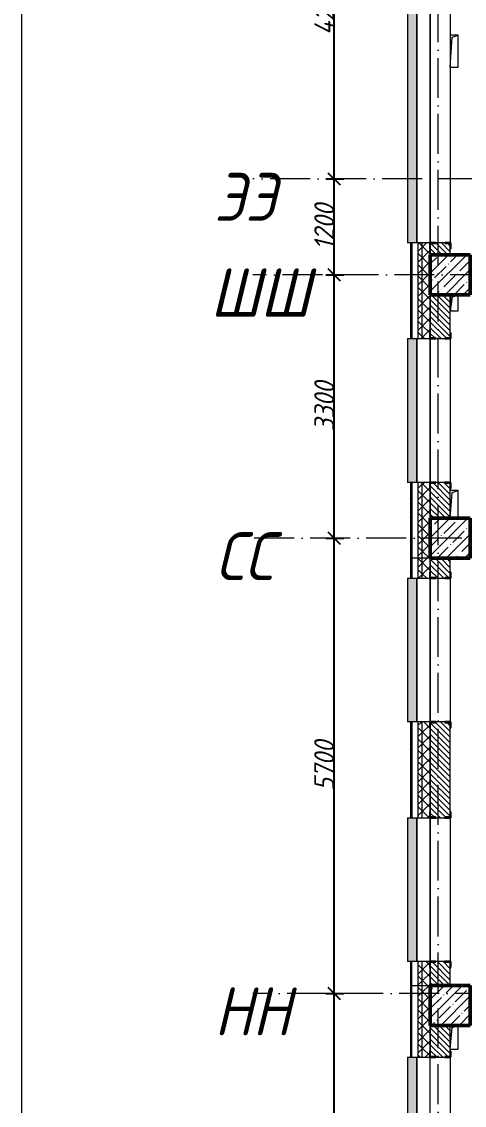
# Model space of a CAD drawing. Header units: millimetres. Extents: x -606178 to 312196, y -19338 to 632709.
# Drawn here: x -272464 to -266926, y 517974 to 531545 of the extents above; entities that cross this region are included whole.
import ezdxf

# ---------------------------------------------------------------- set-up
doc = ezdxf.new("R2010")
doc.units = ezdxf.units.MM
doc.linetypes.add('50_200_ШТРИХ_1Т_ш5_п1_п1_', pattern=[700, 500, -100, 0, -100])
for name, color, linetype, lineweight in [('A-____-____-DIMS', 7, 'Continuous', 9), ('A-GENM-____-MCUT', 7, 'Continuous', 25), ('A-GENM-____-OTLN', 7, 'Continuous', 9), ('A-GENM-____-OTLN-1', 7, 'Continuous', 25), ('A-GLAZ-____-OTLN', 7, 'Continuous', 9), ('A-WALL-____-MCUT', 7, 'Continuous', 13), ('A-WALL-____-MCUT-1', 7, 'Continuous', 9), ('A-WALL-____-OTLN', 7, 'Continuous', 9), ('A-WALL-____-PATT-1', 7, 'Continuous', 9), ('A-WALL-FNSH-MCUT-1', 7, 'Continuous', 9), ('S-COLS-____-MCUT', 7, 'Continuous', 50), ('S-COLS-____-OTLN', 7, 'Continuous', 9), ('S-GRID-____-IDEN', 7, 'Continuous', 9), ('S-GRID-____-OTLN-1', 7, '50_200_ШТРИХ_1Т_ш5_п1_п1_', 9)]:
    doc.layers.add(name, color=color, linetype=linetype, lineweight=lineweight)
doc.layers.add('A-GLAZ-____-OTLN-1', color=7, linetype='Continuous', lineweight=9, true_color=0xc0c0c0)
doc.styles.add('ISOCPEUR_I_9', font='isocpeui.ttf', dxfattribs={"width": 0.9, "height": 250})
doc.dimstyles.new('ISO-2_5_0_9К_БОЛЬШОЙ_ОСИ', dxfattribs={"dimscale": 304.8, "dimtxt": 248.995294, "dimasz": 0.492126, "dimexe": 0.393701, "dimexo": 0, "dimgap": 0, "dimtad": 1, "dimdec": 0, "dimzin": 0, "dimdsep": 46, "dimtxsty": 'ISOCPEUR_I_9', "dimblk1": 'OBLIQUE', "dimblk2": 'OBLIQUE', "dimsah": 1, "dimcen": 0.09, "dimdle": 0.393701, "dimazin": 0, "dimtfac": 1, "dimtdec": 4, "dimtix": 1, "dimtmove": 0, "dimatfit": 3, "dimfxl": 1, "dimtvp": 1, "dimtolj": 1, "dimtzin": 0, "dimarcsym": 2})
pattern_1 = [(135, (-264901.3, 451794.26), (-35.35534, -35.35534), [])]
pattern_2 = [(45, (-264901.3, 451794.26), (-70.71068, 70.71068), []), (135, (-264901.3, 451794.26), (-70.71068, -70.71068), [])]
pattern_3 = [(45, (-264901.3, 451794.26), (-85.53659, 85.53659), []), (45, (-264844.28, 451794.26), (-85.53659, 85.53659), [])]

# ---------------------------------------------------------------- blocks, each defined once
blk = doc.blocks.new('BSC_Колонна _Прямоугольная - 500х500-V22-АР1_План отверстий 2 этажа в осях 1-64_Ю-ЯЯ')
at = {"layer": 'S-COLS-____-OTLN'}
h = blk.add_hatch(dxfattribs=at)
h.set_pattern_fill('FP_31', color=256, style=0, pattern_type=2)
h.set_pattern_definition([(45, (2200, -67431.04), (-114.04925, 114.04925), []), (45, (2314.05, -67431.04), (-114.04925, 114.04925), [201.613, -40.323, 3.353, -36.97])])
h.paths.add_polyline_path([(-250, -250), (250, -250), (250, 250), (-250, 250)], flags=0)
at = {"layer": 'S-COLS-____-MCUT'}
for p, q in [((250, 250), (-250, 250)), ((-250, 250), (-250, -250)), ((250, -250), (250, 250)), ((-250, -250), (250, -250))]:
    blk.add_line(p, q, dxfattribs=at)
blk = doc.blocks.new('BSC_Колонна _Прямоугольная - 500х500-V25-АР1_План отверстий 2 этажа в осях 1-64_Ю-ЯЯ')
at = {"layer": 'S-COLS-____-OTLN'}
h = blk.add_hatch(dxfattribs=at)
h.set_pattern_fill('FP_34', color=256, style=0, pattern_type=2)
h.set_pattern_definition([(45, (2200, -76581.04), (-114.04925, 114.04925), []), (45, (2314.05, -76581.04), (-114.04925, 114.04925), [201.613, -40.323, 3.353, -36.97])])
h.paths.add_polyline_path([(-250, -250), (250, -250), (250, 250), (-250, 250), (-250, 16)], flags=0)
at = {"layer": 'S-COLS-____-MCUT'}
for p, q in [((250, 250), (-250, 250)), ((-250, 250), (-250, -250)), ((250, -250), (250, 250)), ((-250, -250), (250, -250))]:
    blk.add_line(p, q, dxfattribs=at)
blk = doc.blocks.new('BSC_Колонна _Прямоугольная - 500х500-V31-АР1_План отверстий 2 этажа в осях 1-64_Ю-ЯЯ')
at = {"layer": 'S-COLS-____-OTLN'}
h = blk.add_hatch(dxfattribs=at)
h.set_pattern_fill('FP_40', color=256, style=0, pattern_type=2)
h.set_pattern_definition([(45, (2200, -73281.04), (-114.04925, 114.04925), []), (45, (2314.05, -73281.04), (-114.04925, 114.04925), [201.613, -40.323, 3.353, -36.97])])
h.paths.add_polyline_path([(-250, -250), (250, -250), (250, 250), (-250, 250), (-250, 88)], flags=0)
at = {"layer": 'S-COLS-____-MCUT'}
for p, q in [((250, 250), (-250, 250)), ((-250, 250), (-250, -250)), ((250, -250), (250, 250)), ((-250, -250), (250, -250))]:
    blk.add_line(p, q, dxfattribs=at)
blk = doc.blocks.new('Фахверк_СКБ_Уголок - 250_2700-27497298-АР1_План отверстий 2 этажа в осях 1-64_Ю-ЯЯ')
at = {"layer": 'A-GENM-____-MCUT'}
for p, q in [((200, 181), (125, 181)), ((125, 181), (125, 106)), ((131, 106), (131, 175)), ((131, 175), (200, 175)), ((200, 175), (200, 181)), ((125, 106), (131, 106)), ((131, -6), (125, -6)), ((125, -6), (125, -81)), ((125, -81), (200, -81)), ((131, -75), (131, -6)), ((200, -75), (131, -75)), ((200, -81), (200, -75))]:
    blk.add_line(p, q, dxfattribs=at)
blk = doc.blocks.new('Фахверк_СКБ_Уголок - 250_2700_1-27501432-АР1_План отверстий 2 этажа в осях 1-64_Ю-ЯЯ')
at = {"layer": 'A-GENM-____-MCUT'}
for p, q in [((200, 181), (125, 181)), ((125, 181), (125, 106)), ((131, 106), (131, 175)), ((131, 175), (200, 175)), ((200, 175), (200, 181)), ((125, 106), (131, 106)), ((131, -6), (125, -6)), ((125, -6), (125, -81)), ((125, -81), (200, -81)), ((131, -75), (131, -6)), ((200, -75), (131, -75)), ((200, -81), (200, -75))]:
    blk.add_line(p, q, dxfattribs=at)
blk = doc.blocks.new('AR_Отверстие прямоугольное _в плите_ - AR_Отверстие прямоугольное _в плите_-V166-АР1_План отверстий 2 этажа в осях 1-64_Ю-ЯЯ')
at = {"layer": 'A-GENM-____-OTLN'}
for p, q in [((-50, 100), (-50, -100)), ((-50, -100), (-25, 75)), ((-25, 75), (50, 100)), ((50, -100), (50, 100)), ((-50, -100), (50, -100))]:
    blk.add_line(p, q, dxfattribs=at)
blk = doc.blocks.new('AR_Отверстие прямоугольное _в плите_ - AR_Отверстие прямоугольное _в плите_-30511527-АР1_План отверстий 2 этажа в осях 1-64_Ю-ЯЯ')
at = {"layer": 'A-GENM-____-OTLN'}
for p, q in [((50, 175), (-50, 175)), ((-50, -175), (-25, 150)), ((-25, 150), (50, 175)), ((50, -175), (50, 175))]:
    blk.add_line(p, q, dxfattribs=at)
blk = doc.blocks.new('AR_Отверстие прямоугольное _в плите_ - AR_Отверстие прямоугольное _в плите_-30510814-АР1_План отверстий 2 этажа в осях 1-64_Ю-ЯЯ')
at = {"layer": 'A-GENM-____-OTLN'}
for p, q in [((-25, 125), (50, 150)), ((50, -150), (50, 150)), ((-50, -150), (-25, 125)), ((-50, -150), (50, -150))]:
    blk.add_line(p, q, dxfattribs=at)
blk = doc.blocks.new('AR_Отверстие прямоугольное _в плите_ - AR_Отверстие прямоугольное _в плите_-30510902-АР1_План отверстий 2 этажа в осях 1-64_Ю-ЯЯ')
at = {"layer": 'A-GENM-____-OTLN'}
for p, q in [((50, 200), (-50, 200)), ((-50, -200), (-25, 175)), ((-25, 175), (50, 200)), ((50, -200), (50, 200)), ((-50, -200), (50, -200))]:
    blk.add_line(p, q, dxfattribs=at)
blk = doc.blocks.new('Отлив_СКБ - Отлив витража_120_НВФ-31886035-АР1_План отверстий 2 этажа в осях 1-64_Ю-ЯЯ')
at = {"layer": 'A-GLAZ-____-OTLN-1'}
for points in [[(0, 83), (0, 2), (4800, 2), (4800, 120), (0, 120)], [(0, 0), (4800, 0), (4800, 2), (0, 2)]]:
    blk.add_hatch(color=256, dxfattribs=at).paths.add_polyline_path(points, flags=0)
at = {"layer": 'A-GLAZ-____-OTLN'}
for p, q in [((0, 83), (0, 120)), ((4800, 120), (0, 120)), ((0, 2), (4800, 2)), ((4800, 120), (4800, 83)), ((4800, 0), (0, 0))]:
    blk.add_line(p, q, dxfattribs=at)
blk = doc.blocks.new('Отлив_СКБ - Отлив витража_120_НВФ-31885689-АР1_План отверстий 2 этажа в осях 1-64_Ю-ЯЯ')
at = {"layer": 'A-GLAZ-____-OTLN-1'}
for points in [[(1800, 2), (1800, 120), (0, 120), (0, 2), (737, 2)], [(1800, 0), (1800, 2), (0, 2), (0, 0), (737, 0)]]:
    blk.add_hatch(color=256, dxfattribs=at).paths.add_polyline_path(points, flags=0)
at = {"layer": 'A-GLAZ-____-OTLN'}
for p, q in [((0, 83), (0, 120)), ((1800, 120), (0, 120)), ((0, 2), (1800, 2)), ((1800, 120), (1800, 83)), ((1800, 0), (0, 0))]:
    blk.add_line(p, q, dxfattribs=at)
blk = doc.blocks.new('_Oblique')
at = {"color": 0, "linetype": 'ByBlock', "lineweight": -2}
blk.add_line((-0.5, -0.5), (0.5, 0.5), dxfattribs=at)
blk = doc.blocks.new('*D4844')
at = {"layer": 'A-____-____-DIMS', "color": 0, "lineweight": -2, "transparency": 16777216}
for p, q in [((-268553, 514755), (-268553, 519495)), ((-268659, 519375), (-268433, 519375)), ((-268659, 514875), (-268433, 514875))]:
    blk.add_line(p, q, dxfattribs=at)
at = {"layer": 'Defpoints', "color": 0, "transparency": 16777216}
for p in [(-268659, 519375), (-268553, 519375), (-268659, 514875)]:
    blk.add_point(p, dxfattribs=at)
at = {"layer": 'A-____-____-DIMS', "color": 0, "lineweight": -2, "transparency": 16777216, "xscale": 150, "yscale": 150, "zscale": 150}
for p, rotation in [((-268553, 519375), 90), ((-268553, 514875), 270)]:
    blk.add_blockref('_Oblique', p, dxfattribs=dict(at, rotation=rotation))
at = {"layer": 'A-____-____-DIMS', "color": 0, "transparency": 16777216, "insert": (-268678, 517125), "char_height": 250, "width": 781.46, "attachment_point": 5, "rotation": 90, "style": 'ISOCPEUR_I_9'}
blk.add_mtext('\\A1;4500', dxfattribs=at)
blk = doc.blocks.new('*D4845')
at = {"layer": 'A-____-____-DIMS', "color": 0, "lineweight": -2, "transparency": 16777216}
for p, q in [((-268553, 519255), (-268553, 525195)), ((-268659, 525075), (-268433, 525075)), ((-268659, 519375), (-268433, 519375))]:
    blk.add_line(p, q, dxfattribs=at)
at = {"layer": 'Defpoints', "color": 0, "transparency": 16777216}
for p in [(-268659, 525075), (-268553, 525075), (-268659, 519375)]:
    blk.add_point(p, dxfattribs=at)
at = {"layer": 'A-____-____-DIMS', "color": 0, "lineweight": -2, "transparency": 16777216, "xscale": 150, "yscale": 150, "zscale": 150}
for p, rotation in [((-268553, 525075), 90), ((-268553, 519375), 270)]:
    blk.add_blockref('_Oblique', p, dxfattribs=dict(at, rotation=rotation))
at = {"layer": 'A-____-____-DIMS', "color": 0, "transparency": 16777216, "insert": (-268679, 522225), "char_height": 250, "width": 758.48, "attachment_point": 5, "rotation": 90, "style": 'ISOCPEUR_I_9'}
blk.add_mtext('\\A1;5700', dxfattribs=at)
blk = doc.blocks.new('*D4846')
at = {"layer": 'A-____-____-DIMS', "color": 0, "lineweight": -2, "transparency": 16777216}
for p, q in [((-268553, 524955), (-268553, 528495)), ((-268659, 528375), (-268433, 528375)), ((-268659, 525075), (-268433, 525075))]:
    blk.add_line(p, q, dxfattribs=at)
at = {"layer": 'Defpoints', "color": 0, "transparency": 16777216}
for p in [(-268659, 528375), (-268553, 528375), (-268659, 525075)]:
    blk.add_point(p, dxfattribs=at)
at = {"layer": 'A-____-____-DIMS', "color": 0, "lineweight": -2, "transparency": 16777216, "xscale": 150, "yscale": 150, "zscale": 150}
for p, rotation in [((-268553, 528375), 90), ((-268553, 525075), 270)]:
    blk.add_blockref('_Oblique', p, dxfattribs=dict(at, rotation=rotation))
at = {"layer": 'A-____-____-DIMS', "color": 0, "transparency": 16777216, "insert": (-268678, 526725), "char_height": 250, "width": 758.48, "attachment_point": 5, "rotation": 90, "style": 'ISOCPEUR_I_9'}
blk.add_mtext('\\A1;3300', dxfattribs=at)
blk = doc.blocks.new('*D4847')
at = {"layer": 'A-____-____-DIMS', "color": 0, "lineweight": -2, "transparency": 16777216}
for p, q in [((-268659, 529575), (-268433, 529575)), ((-268553, 528255), (-268553, 529695)), ((-268659, 528375), (-268433, 528375))]:
    blk.add_line(p, q, dxfattribs=at)
at = {"layer": 'Defpoints', "color": 0, "transparency": 16777216}
for p in [(-268659, 529575), (-268553, 529575), (-268659, 528375)]:
    blk.add_point(p, dxfattribs=at)
at = {"layer": 'A-____-____-DIMS', "color": 0, "lineweight": -2, "transparency": 16777216, "xscale": 150, "yscale": 150, "zscale": 150}
for p, rotation in [((-268553, 529575), 90), ((-268553, 528375), 270)]:
    blk.add_blockref('_Oblique', p, dxfattribs=dict(at, rotation=rotation))
at = {"layer": 'A-____-____-DIMS', "color": 0, "transparency": 16777216, "insert": (-268678, 528975), "char_height": 250, "width": 701.02, "attachment_point": 5, "rotation": 90, "style": 'ISOCPEUR_I_9'}
blk.add_mtext('\\A1;1200', dxfattribs=at)
blk = doc.blocks.new('*D4848')
at = {"layer": 'A-____-____-DIMS', "color": 0, "lineweight": -2, "transparency": 16777216}
for p, q in [((-268553, 529455), (-268553, 533945)), ((-268659, 533825), (-268433, 533825)), ((-268659, 529575), (-268433, 529575))]:
    blk.add_line(p, q, dxfattribs=at)
at = {"layer": 'Defpoints', "color": 0, "transparency": 16777216}
for p in [(-268659, 533825), (-268553, 533825), (-268659, 529575)]:
    blk.add_point(p, dxfattribs=at)
at = {"layer": 'A-____-____-DIMS', "color": 0, "lineweight": -2, "transparency": 16777216, "xscale": 150, "yscale": 150, "zscale": 150}
for p, rotation in [((-268553, 533825), 90), ((-268553, 529575), 270)]:
    blk.add_blockref('_Oblique', p, dxfattribs=dict(at, rotation=rotation))
at = {"layer": 'A-____-____-DIMS', "color": 0, "transparency": 16777216, "insert": (-268678, 531700), "char_height": 250, "width": 781.46, "attachment_point": 5, "rotation": 90, "style": 'ISOCPEUR_I_9'}
blk.add_mtext('\\A1;4250', dxfattribs=at)

msp = doc.modelspace()

# ---------------------------------------------------------------- hatches: boundary and pattern name
at = {"layer": 'A-WALL-____-PATT-1'}
h = msp.add_hatch(dxfattribs=at)
h.set_pattern_fill('FP_3', color=256, style=0, pattern_type=2)
h.set_pattern_definition(pattern_3)
h.paths.add_polyline_path([(-267601.3011, 524655.3011), (-267581.3011, 524655.3011), (-267581.3011, 525775.3011), (-267601.3011, 525775.3011), (-267601.3011, 525162.9745)], flags=0)
h.paths.add_polyline_path([(-267581.3011, 527575.3011), (-267581.3011, 528775.3011), (-267601.3011, 528775.3011), (-267601.3011, 527575.3011)], flags=0)
h.paths.add_polyline_path([(-267581.3011, 533575.3011), (-267581.3011, 534775.3011), (-267601.3011, 534775.3011), (-267601.3011, 533575.3011)], flags=0)
h.paths.add_polyline_path([(-267581.3011, 536575.3011), (-267581.3011, 537725.3011), (-267601.3011, 537725.3011), (-267601.3011, 536575.3011)], flags=0)
h = msp.add_hatch(dxfattribs=at)
h.set_pattern_fill('FP_1', color=256, style=0, pattern_type=2)
h.set_pattern_definition(pattern_2)
h.paths.add_polyline_path([(-267451.3011, 524825.3011), (-267451.3011, 525775.3011), (-267501.3011, 525775.3011), (-267501.3011, 524825.3011)], flags=0)
h.paths.add_polyline_path([(-267451.3011, 527575.3011), (-267451.3011, 528775.3011), (-267501.3011, 528775.3011), (-267501.3011, 527575.3011)], flags=0)
h.paths.add_polyline_path([(-267451.3011, 533575.3011), (-267451.3011, 534775.3011), (-267501.3011, 534775.3011), (-267501.3011, 533575.3011)], flags=0)
h.paths.add_polyline_path([(-267451.3011, 536575.3011), (-267451.3011, 537705.3011), (-267501.3011, 537705.3011), (-267501.3011, 536575.3011)], flags=0)
h = msp.add_hatch(dxfattribs=at)
h.set_pattern_fill('FP_1', color=256, style=0, pattern_type=2)
h.set_pattern_definition(pattern_2)
h.paths.add_polyline_path([(-267351.3011, 524825.3011), (-267351.3011, 525700.3011), (-267357.3011, 525700.3011), (-267357.3011, 525775.3011), (-267451.3011, 525775.3011), (-267451.3011, 524825.3011)], flags=0)
h.paths.add_polyline_path([(-267357.3011, 527575.3011), (-267357.3011, 527650.3011), (-267351.3011, 527650.3011), (-267351.3011, 528700.3011), (-267357.3011, 528700.3011), (-267357.3011, 528775.3011), (-267451.3011, 528775.3011), (-267451.3011, 527575.3011)], flags=0)
h.paths.add_polyline_path([(-267451.3011, 533575.3011), (-267351.3011, 533575.3011), (-267351.3011, 534700.3011), (-267357.3011, 534700.3011), (-267357.3011, 534775.3011), (-267451.3011, 534775.3011), (-267451.3011, 534042.2424)], flags=0)
h.paths.add_polyline_path([(-267357.3011, 536575.3011), (-267357.3011, 536650.3011), (-267351.3011, 536650.3011), (-267351.3011, 537705.3011), (-267451.3011, 537705.3011), (-267451.3011, 536575.3011)], flags=0)
h = msp.add_hatch(dxfattribs=at)
h.set_pattern_fill('FP_6', color=256, style=0, pattern_type=2)
h.set_pattern_definition(pattern_1)
h.paths.add_polyline_path([(-267207.3011, 528625.3011), (-267101.3011, 528625.3011), (-267101.3011, 528769.3011), (-267170.3011, 528769.3011), (-267170.3011, 528775.3011), (-267282.3011, 528775.3011), (-267282.3011, 528769.3011), (-267351.3011, 528769.3011), (-267351.3011, 528625.3011)], flags=0)
h = msp.add_hatch(dxfattribs=at)
h.set_pattern_fill('FP_6', color=256, style=0, pattern_type=2)
h.set_pattern_definition(pattern_1)
h.paths.add_polyline_path([(-267101.3011, 525325.3011), (-267101.3011, 525769.3011), (-267170.3011, 525769.3011), (-267170.3011, 525775.3011), (-267282.3011, 525775.3011), (-267282.3011, 525769.3011), (-267351.3011, 525769.3011), (-267351.3011, 525325.3011)], flags=0)
h.paths.add_polyline_path([(-267282.3011, 527575.3011), (-267170.3011, 527575.3011), (-267170.3011, 527581.3011), (-267101.3011, 527581.3011), (-267101.3011, 528125.3011), (-267351.3011, 528125.3011), (-267351.3011, 527581.3011), (-267282.3011, 527581.3011)], flags=0)
h = msp.add_hatch(dxfattribs=at)
h.set_pattern_fill('FP_1', color=256, style=0, pattern_type=2)
h.set_pattern_definition(pattern_2)
h.paths.add_polyline_path([(-267451.3011, 519475.3011), (-267451.3011, 519775.3011), (-267501.3011, 519775.3011), (-267501.3011, 519475.3011)], flags=0)
h.paths.add_polyline_path([(-267451.3011, 521575.3011), (-267451.3011, 522775.3011), (-267501.3011, 522775.3011), (-267501.3011, 521575.3011)], flags=0)
h.paths.add_polyline_path([(-267451.3011, 524575.3011), (-267451.3011, 524825.3011), (-267501.3011, 524825.3011), (-267501.3011, 524575.3011)], flags=0)
h = msp.add_hatch(dxfattribs=at)
h.set_pattern_fill('FP_1', color=256, style=0, pattern_type=2)
h.set_pattern_definition(pattern_2)
h.paths.add_polyline_path([(-267451.3011, 519475.3011), (-267351.3011, 519475.3011), (-267351.3011, 519700.3011), (-267357.3011, 519700.3011), (-267357.3011, 519775.3011), (-267451.3011, 519775.3011), (-267451.3011, 519512.5313)], flags=0)
h.paths.add_polyline_path([(-267357.3011, 521575.3011), (-267357.3011, 521650.3011), (-267351.3011, 521650.3011), (-267351.3011, 522700.3011), (-267357.3011, 522700.3011), (-267357.3011, 522775.3011), (-267451.3011, 522775.3011), (-267451.3011, 521575.3011)], flags=0)
h.paths.add_polyline_path([(-267357.3011, 524575.3011), (-267357.3011, 524650.3011), (-267351.3011, 524650.3011), (-267351.3011, 524825.3011), (-267451.3011, 524825.3011), (-267451.3011, 524575.3011)], flags=0)
h = msp.add_hatch(dxfattribs=at)
h.set_pattern_fill('FP_6', color=256, style=0, pattern_type=2)
h.set_pattern_definition(pattern_1)
h.paths.add_polyline_path([(-267101.3011, 519475.3011), (-267101.3011, 519769.3011), (-267170.3011, 519769.3011), (-267170.3011, 519775.3011), (-267282.3011, 519775.3011), (-267282.3011, 519769.3011), (-267351.3011, 519769.3011), (-267351.3011, 519475.3011)], flags=0)
h.paths.add_polyline_path([(-267170.3011, 521575.3011), (-267170.3011, 521581.3011), (-267101.3011, 521581.3011), (-267101.3011, 522769.3011), (-267170.3011, 522769.3011), (-267170.3011, 522775.3011), (-267282.3011, 522775.3011), (-267282.3011, 522769.3011), (-267351.3011, 522769.3011), (-267351.3011, 521581.3011), (-267282.3011, 521581.3011), (-267282.3011, 521575.3011)], flags=0)
h.paths.add_polyline_path([(-267282.3011, 524575.3011), (-267170.3011, 524575.3011), (-267170.3011, 524581.3011), (-267101.3011, 524581.3011), (-267101.3011, 524825.3011), (-267351.3011, 524825.3011), (-267351.3011, 524581.3011), (-267282.3011, 524581.3011)], flags=0)
h = msp.add_hatch(dxfattribs=at)
h.set_pattern_fill('FP_3', color=256, style=0, pattern_type=2)
h.set_pattern_definition(pattern_3)
h.paths.add_polyline_path([(-267601.3011, 519645.3011), (-267581.3011, 519645.3011), (-267581.3011, 519775.3011), (-267601.3011, 519775.3011)], flags=0)
h.paths.add_polyline_path([(-267581.3011, 521575.3011), (-267581.3011, 522775.3011), (-267601.3011, 522775.3011), (-267601.3011, 521575.3011)], flags=0)
h.paths.add_polyline_path([(-267581.3011, 524575.3011), (-267581.3011, 524655.3011), (-267601.3011, 524655.3011), (-267601.3011, 524575.3011)], flags=0)
h = msp.add_hatch(dxfattribs=at)
h.set_pattern_fill('FP_3', color=256, style=0, pattern_type=2)
h.set_pattern_definition(pattern_3)
h.paths.add_polyline_path([(-267601.3011, 506725.3011), (-267581.3011, 506725.3011), (-267581.3011, 507975.3011), (-267601.3011, 507975.3011), (-267601.3011, 507404.4386)], flags=0)
h.paths.add_polyline_path([(-267581.3011, 509775.3011), (-267581.3011, 510975.3011), (-267601.3011, 510975.3011), (-267601.3011, 509775.3011)], flags=0)
h.paths.add_polyline_path([(-267581.3011, 512775.3011), (-267581.3011, 513825.3011), (-267601.3011, 513825.3011), (-267601.3011, 512775.3011)], flags=0)
h.paths.add_polyline_path([(-267581.3011, 515625.3011), (-267581.3011, 516775.3011), (-267601.3011, 516775.3011), (-267601.3011, 515625.3011)], flags=0)
h.paths.add_polyline_path([(-267581.3011, 518575.3011), (-267581.3011, 519645.3011), (-267601.3011, 519645.3011), (-267601.3011, 518575.3011)], flags=0)
h = msp.add_hatch(dxfattribs=at)
h.set_pattern_fill('FP_1', color=256, style=0, pattern_type=2)
h.set_pattern_definition(pattern_2)
h.paths.add_polyline_path([(-267501.3011, 506825.3011), (-267451.3011, 506825.3011), (-267451.3011, 507975.3011), (-267501.3011, 507975.3011), (-267501.3011, 507404.4386)], flags=0)
h.paths.add_polyline_path([(-267501.3011, 509775.3011), (-267451.3011, 509775.3011), (-267451.3011, 510975.3011), (-267501.3011, 510975.3011), (-267501.3011, 510633.2633)], flags=0)
h.paths.add_polyline_path([(-267501.3011, 512775.3011), (-267451.3011, 512775.3011), (-267451.3011, 513825.3011), (-267501.3011, 513825.3011)], flags=0)
h.paths.add_polyline_path([(-267451.3011, 515625.3011), (-267451.3011, 516775.3011), (-267501.3011, 516775.3011), (-267501.3011, 515625.3011)], flags=0)
h.paths.add_polyline_path([(-267501.3011, 518575.3011), (-267451.3011, 518575.3011), (-267451.3011, 519475.3011), (-267501.3011, 519475.3011), (-267501.3011, 518705.3251)], flags=0)
h = msp.add_hatch(dxfattribs=at)
h.set_pattern_fill('FP_1', color=256, style=0, pattern_type=2)
h.set_pattern_definition(pattern_2)
h.paths.add_polyline_path([(-267451.3011, 506875.3011), (-267351.3011, 506875.3011), (-267351.3011, 507900.3011), (-267357.3011, 507900.3011), (-267357.3011, 507975.3011), (-267451.3011, 507975.3011), (-267451.3011, 507404.4386)], flags=0)
h.paths.add_polyline_path([(-267351.3011, 510475.3032), (-267351.3011, 510975.3011), (-267451.3011, 510975.3011), (-267451.3011, 510475.3011)], flags=0)
h.paths.add_polyline_path([(-267357.3011, 509775.3011), (-267357.3011, 509850.3011), (-267351.3011, 509850.3011), (-267351.3011, 510475.3032), (-267451.3011, 510475.3011), (-267451.3011, 509775.3011)], flags=0)
h.paths.add_polyline_path([(-267357.3011, 512775.3011), (-267357.3011, 512850.3011), (-267351.3011, 512850.3011), (-267351.3011, 513825.3011), (-267451.3011, 513825.3011), (-267451.3011, 512775.3011)], flags=0)
h.paths.add_polyline_path([(-267357.3011, 515625.3011), (-267357.3011, 515700.3011), (-267351.3011, 515700.3011), (-267351.3011, 516700.3011), (-267357.3011, 516700.3011), (-267357.3011, 516775.3011), (-267451.3011, 516775.3011), (-267451.3011, 515625.3011)], flags=0)
h.paths.add_polyline_path([(-267451.3011, 518575.3011), (-267357.3011, 518575.3011), (-267357.3011, 518650.3011), (-267351.3011, 518650.3011), (-267351.3011, 519475.3011), (-267451.3011, 519475.3011), (-267451.3011, 518705.3251)], flags=0)
h = msp.add_hatch(dxfattribs=at)
h.set_pattern_fill('FP_6', color=256, style=0, pattern_type=2)
h.set_pattern_definition(pattern_1)
h.paths.add_polyline_path([(-267282.3011, 515625.3011), (-267170.3011, 515625.3011), (-267170.3011, 515631.3011), (-267101.3011, 515631.3011), (-267101.3011, 516769.3011), (-267170.3011, 516769.3011), (-267170.3011, 516775.3011), (-267282.3011, 516775.3011), (-267282.3011, 516769.3011), (-267351.3011, 516769.3011), (-267351.3011, 515631.3011), (-267282.3011, 515631.3011)], flags=0)
h.paths.add_polyline_path([(-267170.3011, 518575.3011), (-267170.3011, 518581.3011), (-267101.3011, 518581.3011), (-267101.3011, 518975.3011), (-267351.3011, 518975.3011), (-267351.3011, 518581.3011), (-267282.3011, 518581.3011), (-267282.3011, 518575.3011)], flags=0)

# ---------------------------------------------------------------- linework, layer by layer
at = {"color": 1, "lineweight": 0}
msp.add_lwpolyline([(-272464.0879, 544596.983), (-159228.0879, 544596.983), (-159228.0879, 445768.983), (-272464.0879, 445768.983)], close=True, dxfattribs=at)
at = {"layer": 'A-WALL-____-MCUT'}
for p, q in [((-267357.3011, 528775.3011), (-267581.3011, 528775.3011)), ((-267581.3011, 528775.3011), (-267581.3011, 527575.3011)), ((-267581.3011, 527575.3011), (-267581.3011, 528775.3011)), ((-267170.3011, 528775.3011), (-267282.3011, 528775.3011)), ((-267101.3011, 528625.3011), (-267101.3011, 528700.3011)), ((-267101.3011, 527650.3011), (-267101.3011, 528125.3011)), ((-267581.3011, 527575.3011), (-267357.3011, 527575.3011)), ((-267282.3011, 527575.3011), (-267170.3011, 527575.3011)), ((-267357.3011, 525775.3011), (-267581.3011, 525775.3011)), ((-267581.3011, 525775.3011), (-267581.3011, 524825.3011)), ((-267581.3011, 524825.3011), (-267581.3011, 525775.3011)), ((-267170.3011, 525775.3011), (-267282.3011, 525775.3011)), ((-267101.3011, 525325.3011), (-267101.3011, 525700.3011)), ((-267581.3011, 524825.3011), (-267581.3011, 524575.3011)), ((-267351.3011, 524825.3011), (-267581.3011, 524825.3011)), ((-267101.3011, 524650.3011), (-267101.3011, 524825.3011)), ((-267581.3011, 524575.3011), (-267581.3011, 524655.3011)), ((-267581.3011, 524575.3011), (-267357.3011, 524575.3011)), ((-267282.3011, 524575.3011), (-267170.3011, 524575.3011)), ((-267357.3011, 522775.3011), (-267581.3011, 522775.3011)), ((-267581.3011, 522775.3011), (-267581.3011, 521575.3011)), ((-267581.3011, 521575.3011), (-267581.3011, 522775.3011)), ((-267170.3011, 522775.3011), (-267282.3011, 522775.3011)), ((-267101.3011, 521650.3011), (-267101.3011, 522700.3011)), ((-267581.3011, 521575.3011), (-267357.3011, 521575.3011)), ((-267282.3011, 521575.3011), (-267170.3011, 521575.3011)), ((-267357.3011, 519775.3011), (-267581.3011, 519775.3011)), ((-267581.3011, 519645.3011), (-267581.3011, 519775.3011)), ((-267581.3011, 518575.3011), (-267581.3011, 519775.3011)), ((-267170.3011, 519775.3011), (-267282.3011, 519775.3011)), ((-267101.3011, 519475.3011), (-267101.3011, 519700.3011)), ((-267581.3011, 519475.3011), (-267351.3011, 519475.3011)), ((-267101.3011, 518650.3011), (-267101.3011, 518975.3011)), ((-267581.3011, 518575.3011), (-267357.3011, 518575.3011)), ((-267282.3011, 518575.3011), (-267170.3011, 518575.3011))]:
    msp.add_line(p, q, dxfattribs=at)
at = {"layer": 'A-WALL-____-MCUT-1'}
for p, q in [((-267501.3011, 527575.3011), (-267501.3011, 528775.3011)), ((-267451.3011, 527575.3011), (-267451.3011, 528775.3011)), ((-267351.3011, 528700.3011), (-267351.3011, 528625.3011)), ((-267351.3011, 528625.3011), (-267351.3011, 528700.3011)), ((-267351.3011, 528125.3011), (-267351.3011, 527650.3011)), ((-267351.3011, 527650.3011), (-267351.3011, 528125.3011)), ((-267501.3011, 524825.3011), (-267501.3011, 525775.3011)), ((-267451.3011, 524825.3011), (-267451.3011, 525775.3011)), ((-267351.3011, 525700.3011), (-267351.3011, 525325.3011)), ((-267351.3011, 525325.3011), (-267351.3011, 525700.3011)), ((-267501.3011, 524575.3011), (-267501.3011, 524825.3011)), ((-267451.3011, 524575.3011), (-267451.3011, 524825.3011)), ((-267351.3011, 524825.3011), (-267351.3011, 524650.3011)), ((-267351.3011, 524650.3011), (-267351.3011, 524825.3011)), ((-267501.3011, 521575.3011), (-267501.3011, 522775.3011)), ((-267451.3011, 521575.3011), (-267451.3011, 522775.3011)), ((-267351.3011, 522700.3011), (-267351.3011, 521650.3011)), ((-267351.3011, 521650.3011), (-267351.3011, 522700.3011)), ((-267501.3011, 518575.3011), (-267501.3011, 519775.3011)), ((-267451.3011, 518575.3011), (-267451.3011, 519775.3011)), ((-267351.3011, 519700.3011), (-267351.3011, 519475.3011)), ((-267351.3011, 519475.3011), (-267351.3011, 519700.3011)), ((-267351.3011, 518975.3011), (-267351.3011, 518650.3011)), ((-267351.3011, 518650.3011), (-267351.3011, 518975.3011))]:
    msp.add_line(p, q, dxfattribs=at)
at = {"layer": 'A-WALL-____-OTLN'}
for p, q in [((-267351.3011, 528775.3011), (-267351.3011, 533575.3011)), ((-267351.3011, 533575.3011), (-267351.3011, 528775.3011)), ((-267101.3011, 533575.3011), (-267101.3011, 528775.3011)), ((-267351.3011, 525775.3011), (-267351.3011, 527575.3011)), ((-267351.3011, 527575.3011), (-267351.3011, 525775.3011)), ((-267101.3011, 527575.3011), (-267101.3011, 525775.3011)), ((-267351.3011, 522775.3011), (-267351.3011, 524575.3011)), ((-267351.3011, 524575.3011), (-267351.3011, 522775.3011)), ((-267101.3011, 524575.3011), (-267101.3011, 522775.3011)), ((-267351.3011, 519775.3011), (-267351.3011, 521575.3011)), ((-267351.3011, 521575.3011), (-267351.3011, 519775.3011)), ((-267101.3011, 521575.3011), (-267101.3011, 519775.3011)), ((-267351.3011, 516775.3011), (-267351.3011, 518575.3011)), ((-267101.3011, 518575.3011), (-267101.3011, 516775.3011))]:
    msp.add_line(p, q, dxfattribs=at)
at = {"layer": 'A-WALL-FNSH-MCUT-1'}
for p, q in [((-267601.3011, 528775.3011), (-267601.3011, 527575.3011)), ((-267581.3011, 528775.3011), (-267601.3011, 528775.3011)), ((-267601.3011, 527575.3011), (-267581.3011, 527575.3011)), ((-267601.3011, 525775.3011), (-267601.3011, 524575.3011)), ((-267581.3011, 525775.3011), (-267601.3011, 525775.3011)), ((-267581.3011, 524655.3011), (-267581.3011, 524825.3011)), ((-267601.3011, 524575.3011), (-267581.3011, 524575.3011)), ((-267601.3011, 522775.3011), (-267601.3011, 521575.3011)), ((-267581.3011, 522775.3011), (-267601.3011, 522775.3011)), ((-267601.3011, 521575.3011), (-267581.3011, 521575.3011)), ((-267601.3011, 519775.3011), (-267601.3011, 519645.3011)), ((-267581.3011, 519775.3011), (-267601.3011, 519775.3011)), ((-267601.3011, 519645.3011), (-267601.3011, 518575.3011)), ((-267601.3011, 518575.3011), (-267581.3011, 518575.3011))]:
    msp.add_line(p, q, dxfattribs=at)
at = {"layer": 'S-GRID-____-OTLN-1'}
for p, q in [((-267251.3011, 504685.847), (-267251.3011, 542687.1106)), ((-217746.7033, 529575.3011), (-269570.0713, 529575.3011)), ((-232296.3011, 528375.3011), (-269570.0713, 528375.3011)), ((-240351.3011, 525075.3011), (-269570.0713, 525075.3011)), ((-160826.8945, 519375.3011), (-269570.0713, 519375.3011))]:
    msp.add_line(p, q, dxfattribs=at)

# ---------------------------------------------------------------- block references
at = {"layer": 'A-GENM-____-OTLN'}
for name, p in [('AR_Отверстие прямоугольное _в плите_ - AR_Отверстие прямоугольное _в плите_-30510902-АР1_План отверстий 2 этажа в осях 1-64_Ю-ЯЯ', (-267051.3011, 531175.3011)), ('AR_Отверстие прямоугольное _в плите_ - AR_Отверстие прямоугольное _в плите_-V166-АР1_План отверстий 2 этажа в осях 1-64_Ю-ЯЯ', (-267050.8016, 528025.3011)), ('AR_Отверстие прямоугольное _в плите_ - AR_Отверстие прямоугольное _в плите_-30511527-АР1_План отверстий 2 этажа в осях 1-64_Ю-ЯЯ', (-267051.3011, 525500.3011)), ('AR_Отверстие прямоугольное _в плите_ - AR_Отверстие прямоугольное _в плите_-30510814-АР1_План отверстий 2 этажа в осях 1-64_Ю-ЯЯ', (-267051.3011, 518825.3011))]:
    msp.add_blockref(name, p, dxfattribs=at)
at = {"layer": 'A-GENM-____-OTLN-1'}
for name, p, rotation in [('Фахверк_СКБ_Уголок - 250_2700_1-27501432-АР1_План отверстий 2 этажа в осях 1-64_Ю-ЯЯ', (-267276.3011, 528900.3011), 269.9999999999999), ('Фахверк_СКБ_Уголок - 250_2700-27497298-АР1_План отверстий 2 этажа в осях 1-64_Ю-ЯЯ', (-267176.3011, 527450.3011), 89.99999999999991), ('Фахверк_СКБ_Уголок - 250_2700-27497298-АР1_План отверстий 2 этажа в осях 1-64_Ю-ЯЯ', (-267276.3011, 525900.3011), 269.9999999999999), ('Фахверк_СКБ_Уголок - 250_2700-27497298-АР1_План отверстий 2 этажа в осях 1-64_Ю-ЯЯ', (-267176.3011, 524450.3011), 89.99999999999991), ('Фахверк_СКБ_Уголок - 250_2700-27497298-АР1_План отверстий 2 этажа в осях 1-64_Ю-ЯЯ', (-267276.3011, 522900.3011), 269.9999999999999), ('Фахверк_СКБ_Уголок - 250_2700-27497298-АР1_План отверстий 2 этажа в осях 1-64_Ю-ЯЯ', (-267176.3011, 521450.3011), 89.99999999999991), ('Фахверк_СКБ_Уголок - 250_2700-27497298-АР1_План отверстий 2 этажа в осях 1-64_Ю-ЯЯ', (-267276.3011, 519900.3011), 269.9999999999999), ('Фахверк_СКБ_Уголок - 250_2700-27497298-АР1_План отверстий 2 этажа в осях 1-64_Ю-ЯЯ', (-267176.3011, 518450.3011), 89.99999999999991)]:
    msp.add_blockref(name, p, dxfattribs=dict(at, rotation=rotation))
at = {"layer": 'A-GLAZ-____-OTLN', "rotation": 90}
for name, p in [('Отлив_СКБ - Отлив витража_120_НВФ-31886035-АР1_План отверстий 2 этажа в осях 1-64_Ю-ЯЯ', (-267518.3011, 528775.3011)), ('Отлив_СКБ - Отлив витража_120_НВФ-31885689-АР1_План отверстий 2 этажа в осях 1-64_Ю-ЯЯ', (-267518.3011, 525775.3011)), ('Отлив_СКБ - Отлив витража_120_НВФ-31885689-АР1_План отверстий 2 этажа в осях 1-64_Ю-ЯЯ', (-267518.3011, 522775.3011)), ('Отлив_СКБ - Отлив витража_120_НВФ-31885689-АР1_План отверстий 2 этажа в осях 1-64_Ю-ЯЯ', (-267518.3011, 519775.3011)), ('Отлив_СКБ - Отлив витража_120_НВФ-31885689-АР1_План отверстий 2 этажа в осях 1-64_Ю-ЯЯ', (-267518.3011, 516775.3011))]:
    msp.add_blockref(name, p, dxfattribs=at)
at = {"layer": 'S-COLS-____-OTLN'}
for name, p in [('BSC_Колонна _Прямоугольная - 500х500-V25-АР1_План отверстий 2 этажа в осях 1-64_Ю-ЯЯ', (-267101.3011, 528375.3011)), ('BSC_Колонна _Прямоугольная - 500х500-V31-АР1_План отверстий 2 этажа в осях 1-64_Ю-ЯЯ', (-267101.3011, 525075.3011)), ('BSC_Колонна _Прямоугольная - 500х500-V22-АР1_План отверстий 2 этажа в осях 1-64_Ю-ЯЯ', (-267101.3011, 519225.3011))]:
    msp.add_blockref(name, p, dxfattribs=at)

# ---------------------------------------------------------------- texts
at = {"layer": 'S-GRID-____-IDEN', "char_height": 600, "attachment_point": 1, "style": 'ISOCPEUR_I_9'}
for s, insert, width in [('ЭЭ', (-270055.1417, 529651.377), 447.341625), ('ШШ', (-270102.8417, 528451.377), 562.784625), ('СС', (-270037.1417, 525151.377), 404.0505), ('НН', (-270055.1417, 519451.377), 447.341625)]:
    msp.add_mtext(s, dxfattribs=dict(at, insert=insert, width=width))

# ---------------------------------------------------------------- dimensions: what is measured, and where the dimension line sits
at = {"layer": 'A-____-____-DIMS'}
for base, p1, p2, override, picture, middle in [((-268552.6967, 533825.3011), (-268658.7627, 529575.3011), (-268658.7627, 533825.3011), {"dimpost": '<>', "dimfxl": 4250}, '*D4848', (-268677.6967, 531700.3011)), ((-268552.6967, 529575.3011), (-268658.7627, 528375.3011), (-268658.7627, 529575.3011), {"dimpost": '<>', "dimfxl": 1200}, '*D4847', (-268677.6967, 528975.3011)), ((-268552.6967, 528375.3011), (-268658.7627, 525075.3011), (-268658.7627, 528375.3011), {"dimpost": '<>', "dimfxl": 3300}, '*D4846', (-268677.6967, 526725.3011)), ((-268552.6967, 525075.3011), (-268658.7627, 519375.3011), (-268658.7627, 525075.3011), {"dimpost": '<>', "dimfxl": 5700}, '*D4845', (-268679.3065, 522225.3011)), ((-268552.6967, 519375.3011), (-268658.7627, 514875.3011), (-268658.7627, 519375.3011), {"dimpost": '<>', "dimfxl": 4500}, '*D4844', (-268677.6967, 517125.3011))]:
    dim = msp.add_linear_dim(base=base, p1=p1, p2=p2, angle=90, dimstyle='ISO-2_5_0_9К_БОЛЬШОЙ_ОСИ', override=override, dxfattribs=at)
    dim.commit()
    dim.dimension.update_dxf_attribs({"geometry": picture, "text_midpoint": middle})

doc.saveas('drawing.dxf')
